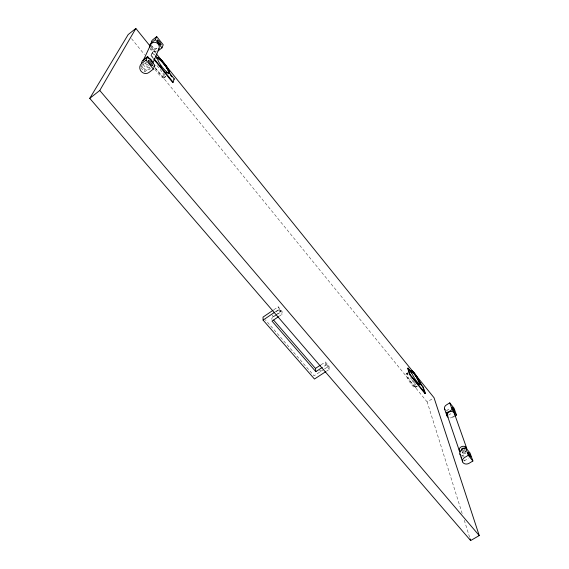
<?xml version="1.0" encoding="UTF-8"?>
<svg xmlns="http://www.w3.org/2000/svg" width="569" height="569" viewBox="0 0 569 569"><rect width="100%" height="100%" fill="white"/><g stroke="black" fill="none" stroke-linecap="round" stroke-linejoin="round"><path stroke-width="0.43" stroke-dasharray="2.85 2.13" d="M153.097 58.337L150.906 55.641L152.691 52.241L155.23 55.392M150.906 55.641L152.691 52.241M326.72 364.565L328.043 366.642L326.72 364.565L322.644 367.225M276.001 314.856L280.894 311.207L279.486 309.436L275.339 312.253M272.195 315.745L273.305 316.677L272.53 315.077M279.486 309.436L280.851 311.563M154.291 50.236L157.727 47.54M142.122 65.129L146.226 61.907M144.96 71.53L149.747 67.789M164.654 77.164L165.878 76.21M163.943 78.053L165.864 76.566M273.838 309.749L278.17 306.805L281.968 311.243L282.174 314.209L279.272 316.179M275.446 311.72L278.348 309.749L278.17 306.805M273.234 316.734L275.311 315.326M276.918 314.671L271.868 318.099L271.939 319.6M277.644 314.18L281.968 311.243M321.108 364.722L325.368 361.934L328.925 366.087L329.401 369.288L326.556 371.137M323.725 369.48L314.074 375.789L265.332 319.785M324.472 368.996L328.925 366.087M406.174 373.861L408.158 372.603M407.063 373.584L408.35 372.759M415.882 386.877L417.177 386.059M415.228 387.574L417.219 386.315M462.17 513.515L427.205 401.999L433.35 398.158M446.53 410.605L449.915 408.514M448.486 415.178L452.554 412.674M455.115 415.903L453.031 417.184A4.147 3.393 -15.9 0 1 449.944 417.902M461.324 456.381L465.712 453.728M464.176 460.918L468.579 458.273M278.348 309.749L282.174 314.209M329.401 369.288L325.824 365.113L325.368 361.934M131.553 38.706L144.455 54.56M155.117 67.661L427.205 401.999M152.257 52.583L154.804 55.726M151.34 55.3L153.53 57.995M150.941 47.12L155.97 53.344M320.02 370.078L320.575 371.521L319.629 370.625M464.738 449.695L465.549 452.021M461.8 450.705L462.604 453.038M464.29 520.272L469.852 538.018M150.621 68.671A5.704 5.356 41.8 0 1 141.567 64.93M148.637 65.471A2.013 1.892 41.8 0 1 145.38 65.222A2.013 1.892 41.8 0 1 146.667 62.334M140.756 66.203A3.393 0.733 52 0 1 143.196 68.124A3.393 0.733 52 0 1 145.017 71.402A3.393 0.733 52 0 1 142.897 70.065L142.335 69.39A3.393 0.733 52 0 1 140.771 66.815M148.018 64.745A1.999 1.878 42.1 0 1 145.721 62.547M157.008 48.77A5.213 4.915 46.7 0 1 151.546 45.634M155.671 51.9A5.285 4.979 45.9 0 1 150.124 48.721M151.354 45.776A3.101 0.605 52.2 0 1 154.256 49.702A3.101 0.605 52.2 0 1 152.449 48.82L151.937 48.201A3.101 0.605 52.2 0 1 151.041 46.921M156.681 51.011A4.666 4.396 45.9 0 1 150.671 48.493M149.747 67.306A5 4.701 42.1 0 1 142.876 63.401M464.212 456.082A4.424 3.528 -15.5 0 1 461.096 455.42M463.998 460.008A2.681 0.469 58.3 0 1 463.82 460.79M464.489 449.574A1.551 1.245 -15.5 0 1 462.277 450.605M447.604 411.088A4.104 3.364 -16 0 1 446.608 410.868M453.5 416.295A3.663 2.994 -15.9 0 1 450.051 417.497M465.791 451.309A3.883 3.108 -15.5 0 1 461.189 452.369M414.388 382.375A8.002 1.444 57.3 0 1 414.865 386.664A8.002 1.444 57.3 0 1 408.514 378.051A8.002 1.444 57.3 0 1 408.087 373.833M413.414 380.654A8.002 1.444 57.3 0 1 414.083 381.813M163.523 72.761A9.794 1.992 52.4 0 1 163.395 76.779A9.794 1.992 52.4 0 1 155.28 67.818M412.013 380.028A8.236 1.494 57.3 0 1 414.694 387.638A8.236 1.494 57.3 0 1 407.504 378.207A8.236 1.494 57.3 0 1 408.172 374.992M410.434 377.716A8.236 1.494 57.3 0 1 411.629 379.438M156.959 65.62A10.071 2.063 52.3 0 1 164.157 77.939A10.071 2.063 52.3 0 1 154.249 68.351M463.344 453.713A1.558 1.245 -15.4 0 0 465.613 452.341A1.558 1.245 -15.4 0 0 463.266 451.537A1.558 1.245 -15.4 0 0 463.344 453.713"/><path stroke-width="0.85" d="M410.718 371.493L410.79 370.91L411.828 371.159A8.158 1.43 57.2 0 1 416.159 376.386L419.73 383.2L421.835 385.803M153.644 59.012L172.805 82.64L174.27 78.927L169.79 73.387L169.235 70.961L167.108 67.227A9.979 1.977 52.5 0 0 160.835 59.617L158.324 57.746L157.556 57.59L156.838 58.244L157.898 58.081L160.408 59.951A9.979 1.977 52.4 0 1 166.689 67.555C168.424 68.444 168.758 73.849 169.854 73.301M147.648 56.523L146.02 60.101L141.717 63.472A5.79 5.434 41 0 0 141.098 71.303A5.79 5.434 41 0 0 149.042 72.419L153.338 69.069L154.846 65.371L147.648 56.523L143.416 59.845A5.704 5.356 41.8 0 0 141.489 63.486M158.068 50.911L161.98 47.839L163.232 44.773L156.717 36.629L152.848 39.681A5.213 4.915 46.7 0 0 151.354 41.75M152.926 63.109L159.014 48.593M149.711 47.419A5.285 4.979 45.9 0 1 151.439 42.689L155.365 39.588L156.717 36.629M143.075 60.919L150.493 45.022M156.525 54.034L434.033 397.731L479.24 535.578L470.641 540.55L89.76 98.352L99.767 90.485L135.863 28.45L149.825 45.74M89.76 98.352L128.181 34.574L135.863 28.45M153.637 66.31L154.846 65.371M173.844 79.262L174.27 78.927M273.12 310.24L263.013 317.118L263.098 320.112L314.465 379.025L325.845 371.607M263.098 320.112L274.72 312.217M278.547 316.67L272.01 321.094L315.838 371.642L322.26 367.446M315.838 371.642L315.439 368.435L320.404 365.184M411.309 372.062L411.174 370.668L412.212 370.917A8.158 1.423 57.2 0 1 416.544 376.137C419.275 382.069 423.905 386.771 425.285 393.243L424.894 393.492L409.552 374.58L407.703 368.335L408.094 368.086L411.309 372.062L410.918 372.311M409.552 374.58L409.95 374.331L408.094 368.086M419.73 383.2L420.114 382.951M422.888 387.105L423.272 386.856M455.115 415.903L456.502 415.05L454.076 408.258L449.759 402.866L446.331 404.993A4.104 3.364 -16 0 0 445.072 409.808M449.759 402.866L452.142 409.616L448.664 411.764A4.147 3.393 -15.9 0 0 448.073 417.241M465.485 447.454L468.259 455.314L464.489 457.583A4.481 3.556 -15.4 0 0 463.059 462.682A4.481 3.556 -15.4 0 0 469.141 463.266L472.903 461.004L470.079 453.109L465.485 447.454L461.772 449.709A4.424 3.528 -15.5 0 0 460.371 454.766M166.155 72.192L167.386 73.138M418.13 383.598L419.431 384.388A7.938 1.394 57.2 0 0 417.852 379.324L416.849 377.624A7.689 1.351 57.2 0 0 412.582 372.012L411.259 371.18A7.93 1.394 57.2 0 0 410.996 371.436M161.987 60.947L159.313 58.586A9.709 1.92 52.5 0 0 158.338 61.118L159.306 62.875A9.417 1.863 52.5 0 0 165.145 70.478L167.812 72.804A9.716 1.92 52.4 0 0 168.673 70.165L167.72 68.429A9.417 1.863 52.5 0 0 161.987 60.947M273.611 320.112L315.439 368.435M99.767 90.485L479.24 535.578M146.02 60.101L153.338 69.069M468.259 455.314L472.903 461.004M170.359 74.952L171.852 76.801M407.703 368.335L409.844 370.981M154.078 58.671L173.239 82.306M409.95 374.331L425.285 393.243M155.742 56.018L157.264 57.91M155.365 39.588L161.98 47.839M452.142 409.616L456.502 415.05M454.311 413.272L466.665 448.166M447.398 415.683L459.332 450.691M444.631 409.04L446.942 415.839M459.901 453.962L462.59 461.879M423.137 387.902L424.894 393.492M470.115 538.857L470.641 540.55M150.244 46.16A4.666 4.396 45.9 0 1 156.29 42.632A4.666 4.396 45.9 0 1 158.474 49.61M143.651 59.83A5 4.701 42.1 0 1 146.781 58.01M148.054 58.024A5 4.701 42.1 0 1 152.456 62.241M461.736 457.81A2.681 0.469 58.3 0 1 461.495 457.284M461.694 450.214A1.551 1.245 -15.5 0 1 462.192 448.436A1.551 1.245 -15.5 0 1 464.297 448.642M446.494 412.76A2.461 0.405 57.6 0 1 446.21 412.241M447.796 416.366A3.663 2.994 -15.9 0 1 450.243 411.536A3.663 2.994 -15.9 0 1 454.375 414.829M460.378 451.971A3.883 3.108 -15.5 0 1 461.416 446.708A3.883 3.108 -15.5 0 1 466.829 448.962M411.351 373.193A7.93 1.394 57.2 0 1 411.024 372.119M418.77 384.224A8.016 1.408 57.2 0 1 416.849 382.268M410.918 371.123A8.016 1.408 57.2 0 1 416.152 376.472A8.016 1.408 57.2 0 1 419.758 384.431M157.321 58.451A9.709 1.927 52.4 0 1 158.886 58.927L161.56 61.281A9.41 1.863 52.4 0 1 167.293 68.764L168.253 70.492A9.709 1.927 52.4 0 1 168.317 73.593M161.589 67.17A9.417 1.871 52.4 0 1 160.593 65.833M157.293 58.152A9.808 1.949 52.4 0 1 165.152 65.499A9.808 1.949 52.4 0 1 168.936 73.842M418.834 384.381A8.243 1.444 57.2 0 1 417.923 383.556M410.718 371.465A8.243 1.444 57.2 0 1 415.633 375.64A8.243 1.444 57.2 0 1 419.879 384.637M156.774 58.28A10.093 1.999 52.4 0 1 163.666 63.508A10.093 1.999 52.4 0 1 169.42 73.678M419.822 384.146L418.521 383.357A7.696 1.344 57.2 0 1 414.189 377.681L413.179 375.953A7.938 1.387 57.2 0 1 411.65 370.938L412.966 371.763A7.696 1.344 57.2 0 1 417.233 377.375L418.236 379.082A7.938 1.387 57.2 0 1 419.815 384.139M470.136 456.523L469.788 456.103A2.689 0.448 58.1 0 1 467.889 452.44A2.689 0.448 58.1 0 1 470.136 455.136A2.689 0.448 58.1 0 1 470.136 456.523M150.444 64.162L149.882 63.479A3.4 0.697 52.2 0 1 148.687 60.342A3.4 0.697 52.2 0 1 152.307 64.702A3.4 0.697 52.2 0 1 150.444 64.162M453.955 410.953L453.628 410.555A2.468 0.391 57.5 0 1 451.914 407.283A2.468 0.391 57.5 0 1 454.026 409.865A2.468 0.391 57.5 0 1 453.955 410.953M159.334 43.408L158.829 42.782A3.108 0.576 52.4 0 1 157.705 39.994A3.108 0.576 52.4 0 1 160.984 44.012A3.108 0.576 52.4 0 1 159.334 43.408"/></g></svg>
